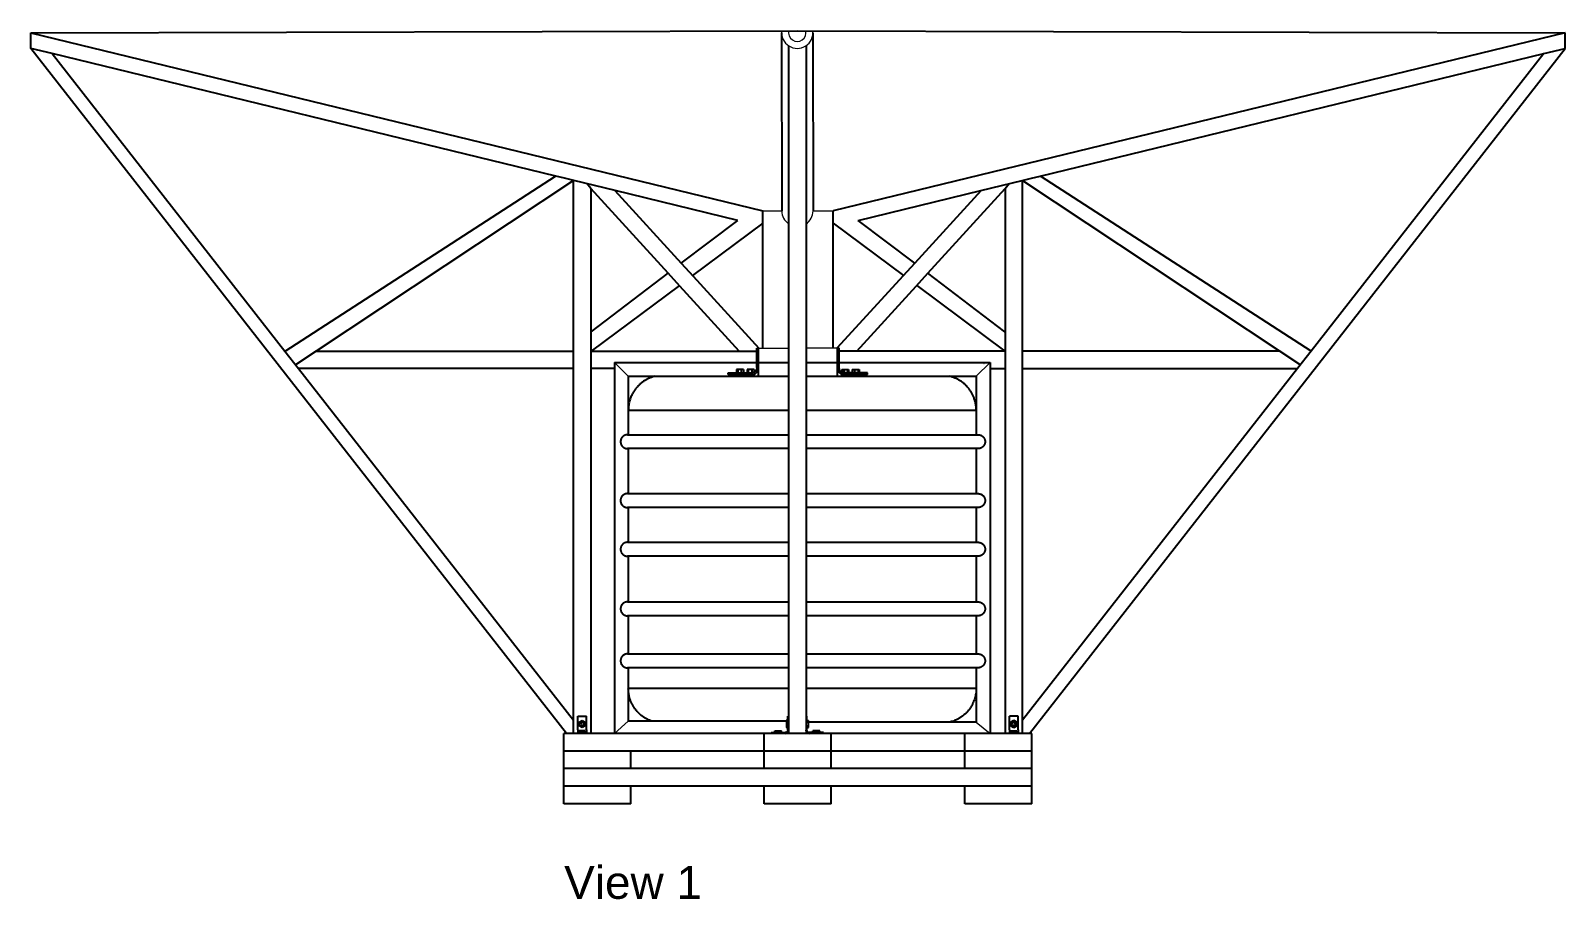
# Model space of a CAD drawing. Header units: millimetres. Extents: x 3.1 to 23.9, y 2.6 to 13.
# Drawn here: x 14.285 to 18.696, y 9.027 to 11.525 of the extents above; entities that cross this region are included whole.
import ezdxf

# ---------------------------------------------------------------- set-up
doc = ezdxf.new("R2010")
doc.units = ezdxf.units.MM
doc.linetypes.add('Hidden', pattern=[4, 2, -2])
doc.layers.get('0').update_dxf_attribs({"lineweight": 20})
doc.layers.add('0.2', color=6, linetype='Continuous', lineweight=15)
doc.layers.add('0.3', color=4, linetype='Continuous', lineweight=20)
doc.layers.add('Make2D$Hidden$Curves', color=3, linetype='Hidden')

msp = doc.modelspace()

# ---------------------------------------------------------------- linework, layer by layer
at = {"layer": '0.2', "lineweight": -3}
for p, q in [((15.8579, 9.5541), (15.8829, 9.5541)), ((15.8579, 9.5141), (15.8579, 9.5541)), ((15.8618, 9.5363), (15.8704, 9.5413)), ((15.8618, 9.5263), (15.8618, 9.5363)), ((15.8704, 9.5413), (15.8791, 9.5363)), ((15.8791, 9.5363), (15.8791, 9.5263)), ((15.8829, 9.5141), (15.8829, 9.5541)), ((16.461, 9.5413), (16.456, 9.5413)), ((16.461, 9.5363), (16.456, 9.5363)), ((16.461, 9.5141), (16.461, 9.5541)), ((16.461, 9.5541), (16.4635, 9.5541)), ((16.5159, 9.5541), (16.5134, 9.5541)), ((16.5159, 9.5141), (16.5159, 9.5541)), ((16.5159, 9.5413), (16.5208, 9.5413)), ((16.5159, 9.5363), (16.5208, 9.5363)), ((17.123, 9.5541), (17.098, 9.5541)), ((17.098, 9.5141), (17.098, 9.5541)), ((17.1105, 9.5413), (17.1018, 9.5363)), ((17.1018, 9.5363), (17.1018, 9.5263)), ((17.1191, 9.5363), (17.1105, 9.5413)), ((17.1191, 9.5263), (17.1191, 9.5363)), ((17.123, 9.5141), (17.123, 9.5541)), ((15.8172, 9.4536), (15.8172, 9.5041)), ((17.1622, 9.5041), (15.8172, 9.5041)), ((15.8579, 9.5141), (15.8579, 9.5066)), ((15.8579, 9.5044), (15.8579, 9.5066)), ((15.8579, 9.5066), (15.8829, 9.5066)), ((15.8704, 9.5213), (15.8618, 9.5263)), ((15.8618, 9.5066), (15.8618, 9.5116)), ((15.8704, 9.5116), (15.8618, 9.5116)), ((15.8654, 9.5066), (15.8654, 9.5116)), ((15.8791, 9.5263), (15.8704, 9.5213)), ((15.8704, 9.5066), (15.8704, 9.5116)), ((15.8791, 9.5116), (15.8704, 9.5116)), ((15.8754, 9.5116), (15.8754, 9.5066)), ((15.8791, 9.5066), (15.8791, 9.5116)), ((15.8829, 9.5141), (15.8829, 9.5066)), ((15.8829, 9.5066), (15.8829, 9.5041)), ((16.3934, 9.4536), (16.3934, 9.5041)), ((16.4135, 9.5041), (16.4135, 9.5066)), ((16.4135, 9.5066), (16.4535, 9.5066)), ((16.4234, 9.5115), (16.4284, 9.5115)), ((16.4234, 9.5066), (16.4234, 9.5115)), ((16.4284, 9.5066), (16.4284, 9.5115)), ((16.4284, 9.5115), (16.4384, 9.5115)), ((16.4384, 9.5066), (16.4384, 9.5115)), ((16.4384, 9.5115), (16.4434, 9.5115)), ((16.4434, 9.5066), (16.4434, 9.5115)), ((16.461, 9.5263), (16.456, 9.5263)), ((16.461, 9.5213), (16.456, 9.5213)), ((16.5159, 9.5263), (16.5208, 9.5263)), ((16.5159, 9.5213), (16.5208, 9.5213)), ((16.5634, 9.5066), (16.5234, 9.5066)), ((16.5335, 9.5066), (16.5335, 9.5115)), ((16.5385, 9.5115), (16.5335, 9.5115)), ((16.5385, 9.5066), (16.5385, 9.5115)), ((16.5485, 9.5115), (16.5385, 9.5115)), ((16.5485, 9.5066), (16.5485, 9.5115)), ((16.5535, 9.5115), (16.5485, 9.5115)), ((16.5535, 9.5066), (16.5535, 9.5115)), ((16.5634, 9.5041), (16.5634, 9.5066)), ((16.586, 9.4536), (16.586, 9.5041)), ((16.9695, 9.4536), (16.9695, 9.5041)), ((17.098, 9.5141), (17.098, 9.5066)), ((17.123, 9.5066), (17.098, 9.5066)), ((17.098, 9.5066), (17.098, 9.5041)), ((17.1018, 9.5263), (17.1105, 9.5213)), ((17.1018, 9.5066), (17.1018, 9.5116)), ((17.1018, 9.5116), (17.1105, 9.5116)), ((17.1055, 9.5116), (17.1055, 9.5066)), ((17.1105, 9.5213), (17.1191, 9.5263)), ((17.1105, 9.5116), (17.1191, 9.5116)), ((17.1105, 9.5066), (17.1105, 9.5116)), ((17.1155, 9.5066), (17.1155, 9.5116)), ((17.1191, 9.5066), (17.1191, 9.5116)), ((17.123, 9.5141), (17.123, 9.5066)), ((17.123, 9.5044), (17.123, 9.5066)), ((17.1622, 9.4536), (17.1622, 9.5041)), ((15.8172, 9.4031), (15.8172, 9.4536)), ((17.1622, 9.4536), (15.8172, 9.4536)), ((16.0099, 9.4031), (16.0099, 9.4536)), ((16.3934, 9.4031), (16.3934, 9.4536)), ((16.586, 9.4031), (16.586, 9.4536)), ((16.9695, 9.4031), (16.9695, 9.4536)), ((17.1622, 9.4031), (17.1622, 9.4536)), ((15.8172, 9.3525), (15.8172, 9.4031)), ((16.0099, 9.4031), (15.8172, 9.4031)), ((16.9696, 9.4031), (16.0099, 9.4031)), ((17.1622, 9.4031), (16.9695, 9.4031)), ((17.1622, 9.3525), (17.1622, 9.4031)), ((15.8172, 9.302), (15.8172, 9.3525)), ((16.0099, 9.3525), (15.8172, 9.3525)), ((16.0099, 9.302), (16.0099, 9.3525)), ((16.9695, 9.3525), (16.0099, 9.3525)), ((16.3934, 9.302), (16.3934, 9.3525)), ((16.586, 9.302), (16.586, 9.3525)), ((16.9695, 9.302), (16.9695, 9.3525)), ((17.1622, 9.3525), (16.9695, 9.3525)), ((17.1622, 9.302), (17.1622, 9.3525)), ((16.0099, 9.302), (15.8172, 9.302)), ((16.586, 9.302), (16.3934, 9.302)), ((17.1622, 9.302), (16.9695, 9.302))]:
    msp.add_line(p, q, dxfattribs=at)
at = {"layer": '0.2'}
for p, q in [((16.456, 9.5413), (16.456, 9.5213)), ((16.5208, 9.5413), (16.5208, 9.5213))]:
    msp.add_line(p, q, dxfattribs=at)
at = {"layer": '0.2', "lineweight": -3}
for points in [[(16.0028, 10.4338), (16.0028, 10.4338), (16.0028, 10.4338), (16.0028, 10.4338), (16.0029, 10.4338), (16.0031, 10.4338), (16.0038, 10.4338), (16.007, 10.4338), (16.0206, 10.4338), (16.4635, 10.4338)], [(16.5135, 10.4338), (16.9821, 10.4338), (16.9979, 10.4338), (17.0017, 10.4338), (17.0025, 10.4338), (17.0028, 10.4338), (17.0028, 10.4338), (17.0028, 10.4338), (17.0028, 10.4338), (17.0028, 10.4338)], [(16.4635, 9.6338), (16.0028, 9.6338)], [(17.0028, 9.6338), (16.5135, 9.6338)]]:
    msp.add_lwpolyline(points, dxfattribs=at)
at = {"layer": '0.2', "lineweight": -3, "extrusion": (0, 0, -1)}
for centre in [(-15.8704, 9.5313), (-17.1105, 9.5313)]:
    msp.add_circle(centre, 0.00501, dxfattribs=at)
for centre, start, end in [((-16.4535, 9.5141), 180, 270), ((-16.5234, 9.5141), 270, 360)]:
    msp.add_arc(centre, 0.0075, start, end, dxfattribs=at)
at = {"layer": '0.2', "lineweight": -3}
for centre, start, end in [((16.4535, 9.5141), 270, 0), ((16.5234, 9.5141), 180, 270)]:
    msp.add_arc(centre, 0.01, start, end, dxfattribs=at)
at = {"layer": '0.3', "lineweight": -3}
for p, q in [((14.2852, 11.5192), (16.4896, 11.525)), ((14.2852, 11.5192), (16.3897, 11.0068)), ((14.2852, 11.4742), (14.2852, 11.5192)), ((16.4434, 11.5192), (16.4437, 11.0068)), ((16.4896, 11.525), (18.6941, 11.5192)), ((16.5334, 11.5192), (16.5337, 11.0068)), ((18.6957, 11.5192), (16.5912, 11.0068)), ((18.6957, 11.4742), (18.6957, 11.5192)), ((15.8251, 9.5041), (14.2852, 11.4742)), ((14.347, 11.4591), (14.2852, 11.4742)), ((16.4635, 11.4818), (16.4635, 9.5041)), ((16.5135, 11.4818), (16.5135, 9.5041)), ((17.1557, 9.5041), (18.6957, 11.4742)), ((18.6339, 11.4591), (18.6957, 11.4742)), ((14.347, 11.4592), (14.3471, 11.459)), ((15.7943, 11.1068), (14.347, 11.4591)), ((14.3471, 11.459), (15.0159, 10.6034)), ((17.1866, 11.1068), (18.6339, 11.4591)), ((18.6338, 11.459), (17.965, 10.6034)), ((18.6339, 11.4592), (18.6338, 11.459)), ((15.8704, 11.1338), (15.8698, 11.1335)), ((17.1105, 11.1338), (17.1111, 11.1335)), ((15.0161, 10.6036), (15.7937, 11.1069)), ((15.8454, 11.0943), (15.1056, 10.6036)), ((15.8197, 11.1006), (15.7943, 11.1068)), ((15.8461, 11.0942), (15.8197, 11.1006)), ((15.8454, 9.5041), (15.8454, 11.0943)), ((15.9647, 11.0653), (15.8461, 11.0942)), ((15.8954, 11.0716), (15.8831, 11.0852)), ((16.1174, 10.8277), (15.8954, 11.0716)), ((15.8954, 11.0716), (15.8954, 10.6597)), ((16.8635, 10.8277), (17.0855, 11.0716)), ((17.0161, 11.0653), (17.1348, 11.0942)), ((17.0855, 11.0716), (17.0978, 11.0852)), ((17.0855, 11.0716), (17.0855, 10.6597)), ((17.1348, 11.0942), (17.1612, 11.1006)), ((17.1355, 11.0943), (17.8753, 10.6036)), ((17.1355, 9.5041), (17.1355, 11.0943)), ((17.1612, 11.1006), (17.1866, 11.1068)), ((17.9648, 10.6036), (17.1872, 11.1069)), ((15.9644, 11.0654), (16.155, 10.8563)), ((16.3175, 10.9794), (15.9647, 11.0653)), ((16.6633, 10.9794), (17.0161, 11.0653)), ((17.0165, 11.0654), (16.8258, 10.8563)), ((16.3897, 10.6127), (16.3897, 11.0068)), ((16.5912, 10.6127), (16.5912, 11.0068)), ((16.155, 10.8563), (16.3174, 10.9794)), ((16.3897, 10.9716), (16.1874, 10.8208)), ((16.5912, 10.9716), (16.7935, 10.8208)), ((16.8258, 10.8563), (16.6635, 10.9794)), ((16.155, 10.8563), (16.1889, 10.8192)), ((16.8258, 10.8563), (16.792, 10.8192)), ((15.8956, 10.6594), (16.1174, 10.8277)), ((16.1511, 10.7905), (16.1174, 10.8277)), ((16.1889, 10.8192), (16.3775, 10.6123)), ((16.792, 10.8192), (16.603, 10.6127)), ((16.8297, 10.7905), (16.8635, 10.8277)), ((17.0853, 10.6594), (16.8635, 10.8277)), ((16.1494, 10.7925), (15.8958, 10.6034)), ((16.3214, 10.6034), (16.1511, 10.7905)), ((16.6592, 10.6031), (16.8297, 10.7905)), ((16.8315, 10.7925), (17.0851, 10.6034)), ((15.8954, 10.6597), (15.8954, 10.5994)), ((15.8954, 10.6593), (15.8956, 10.6594)), ((17.0855, 10.6593), (17.0853, 10.6594)), ((17.0855, 10.6597), (17.0855, 10.5994)), ((15.0159, 10.6034), (15.0161, 10.6036)), ((15.0159, 10.6034), (15.055, 10.5534)), ((15.1056, 10.6036), (15.0465, 10.5642)), ((15.1052, 10.6034), (15.8454, 10.6034)), ((15.8954, 10.6034), (16.3721, 10.6034)), ((15.8954, 10.5994), (15.8954, 10.5965)), ((15.8954, 10.5965), (15.8954, 10.5786)), ((17.0807, 10.6034), (16.608, 10.6034)), ((17.0855, 10.6034), (17.0807, 10.6034)), ((17.0851, 10.5968), (17.0855, 10.5965)), ((17.0855, 10.5994), (17.0855, 10.5965)), ((17.0855, 10.5965), (17.0855, 10.5786)), ((17.8757, 10.6034), (17.1355, 10.6034)), ((17.8753, 10.6036), (17.9343, 10.5642)), ((17.965, 10.6034), (17.9259, 10.5534)), ((17.965, 10.6034), (17.9648, 10.6036)), ((15.055, 10.5534), (15.8456, 9.5419)), ((15.0552, 10.5534), (15.055, 10.5534)), ((15.8454, 10.5534), (15.0552, 10.5534)), ((15.8954, 10.5786), (15.8954, 9.5041)), ((15.9628, 10.5534), (15.8954, 10.5534)), ((17.0428, 10.5534), (17.0855, 10.5534)), ((17.0852, 10.5534), (17.0855, 10.5534)), ((17.0855, 10.5786), (17.0855, 9.5041)), ((17.9259, 10.5534), (17.1355, 9.5422)), ((17.1355, 10.5534), (17.9257, 10.5534)), ((17.9257, 10.5534), (17.9259, 10.5534))]:
    msp.add_line(p, q, dxfattribs=at)
at = {"layer": '0.3'}
for p, q in [((16.3897, 11.0068), (16.4437, 11.0068)), ((16.5337, 11.0068), (16.5912, 11.0068)), ((16.3721, 10.6123), (16.4635, 10.6125)), ((16.5135, 10.6126), (16.608, 10.6127)), ((16.0028, 10.5312), (15.9628, 10.5712)), ((17.0028, 10.5312), (17.0428, 10.5712)), ((16.0028, 9.5391), (15.9628, 9.5041)), ((17.0028, 9.5366), (17.0428, 9.5041))]:
    msp.add_line(p, q, dxfattribs=at)
at = {"layer": '0.3', "lineweight": -3}
for points in [[(16.3721, 10.5564), (16.3721, 10.6123)], [(16.3771, 10.5312), (16.3771, 10.6127)], [(16.603, 10.6127), (16.603, 10.5312)], [(16.608, 10.6127), (16.608, 10.5565)], [(15.9628, 10.5712), (15.9628, 9.5041)], [(15.9628, 10.5712), (16.3721, 10.5712)], [(16.2898, 10.5365), (16.2898, 10.5415)], [(16.2898, 10.5415), (16.3591, 10.5415)], [(16.3172, 10.5508), (16.314, 10.5508)], [(16.314, 10.5508), (16.314, 10.5415)], [(16.327, 10.5508), (16.3172, 10.5508)], [(16.3172, 10.5508), (16.3172, 10.5415)], [(16.327, 10.5508), (16.327, 10.5415)], [(16.3336, 10.5508), (16.327, 10.5508)], [(16.3336, 10.5508), (16.3336, 10.5415)], [(16.3477, 10.5508), (16.3445, 10.5508)], [(16.3445, 10.5508), (16.3445, 10.5415)], [(16.3575, 10.5508), (16.3477, 10.5508)], [(16.3477, 10.5508), (16.3477, 10.5415)], [(16.3575, 10.5508), (16.3575, 10.5415)], [(16.3641, 10.5508), (16.3575, 10.5508)], [(16.3721, 10.5565), (16.3721, 10.5561), (16.3721, 10.5558), (16.3721, 10.5555), (16.3721, 10.5551), (16.372, 10.5548), (16.372, 10.5544), (16.3719, 10.5541), (16.3719, 10.5537), (16.3718, 10.5534), (16.3718, 10.553), (16.3717, 10.5527), (16.3716, 10.5523), (16.3715, 10.552), (16.3714, 10.5516), (16.3713, 10.5513), (16.3712, 10.5509), (16.3711, 10.5506), (16.3709, 10.5503), (16.3708, 10.5499), (16.3707, 10.5496), (16.3705, 10.5492), (16.3703, 10.5489), (16.3702, 10.5486), (16.37, 10.5483), (16.3698, 10.5479), (16.3696, 10.5476), (16.3694, 10.5473), (16.3692, 10.547), (16.369, 10.5467), (16.3688, 10.5464), (16.3685, 10.5461), (16.3683, 10.5459), (16.3681, 10.5456), (16.3678, 10.5453), (16.3676, 10.5451), (16.3673, 10.5448), (16.367, 10.5446), (16.3668, 10.5444), (16.3665, 10.5441), (16.3662, 10.5439), (16.3659, 10.5437), (16.3657, 10.5435), (16.3654, 10.5433), (16.3651, 10.5431), (16.3648, 10.543), (16.3645, 10.5428), (16.3642, 10.5427), (16.3639, 10.5425), (16.3636, 10.5424), (16.3633, 10.5423), (16.363, 10.5422), (16.3627, 10.542), (16.3624, 10.542), (16.3621, 10.5419), (16.3618, 10.5418), (16.3615, 10.5417), (16.3612, 10.5417), (16.3609, 10.5416), (16.3606, 10.5416), (16.3603, 10.5415), (16.36, 10.5415), (16.3597, 10.5415), (16.3594, 10.5415), (16.3591, 10.5415)], [(16.3591, 10.5365), (16.3596, 10.5365), (16.3601, 10.5365), (16.3606, 10.5365), (16.3611, 10.5366), (16.3616, 10.5367), (16.3622, 10.5368), (16.3627, 10.5369), (16.3632, 10.537), (16.3635, 10.5371), (16.3637, 10.5372), (16.364, 10.5373), (16.3642, 10.5374), (16.3645, 10.5375), (16.3648, 10.5376), (16.365, 10.5377), (16.3653, 10.5378), (16.3655, 10.5379), (16.3658, 10.538), (16.366, 10.5381), (16.3663, 10.5383), (16.3665, 10.5384), (16.3668, 10.5385), (16.367, 10.5387), (16.3673, 10.5388), (16.3675, 10.539), (16.3678, 10.5392), (16.3683, 10.5395), (16.3688, 10.5398), (16.3692, 10.5402), (16.3697, 10.5406), (16.3701, 10.541), (16.3706, 10.5415), (16.371, 10.5419), (16.3714, 10.5424), (16.3718, 10.5429), (16.3722, 10.5434), (16.3726, 10.5439), (16.3729, 10.5444), (16.3733, 10.5449), (16.3736, 10.5455), (16.3771, 10.5519)], [(16.3641, 10.5508), (16.3641, 10.5426)], [(16.3771, 10.5712), (16.4636, 10.5712)], [(16.5136, 10.5712), (16.603, 10.5712)], [(16.621, 10.5365), (16.6205, 10.5365), (16.62, 10.5365), (16.6195, 10.5365), (16.619, 10.5366), (16.6185, 10.5367), (16.6179, 10.5368), (16.6174, 10.5369), (16.6169, 10.537), (16.6167, 10.5371), (16.6164, 10.5372), (16.6161, 10.5373), (16.6159, 10.5374), (16.6156, 10.5375), (16.6154, 10.5376), (16.6151, 10.5377), (16.6148, 10.5378), (16.6146, 10.5379), (16.6143, 10.538), (16.6141, 10.5381), (16.6138, 10.5383), (16.6136, 10.5384), (16.6133, 10.5385), (16.6131, 10.5387), (16.6128, 10.5388), (16.6126, 10.539), (16.6123, 10.5392), (16.6118, 10.5395), (16.6113, 10.5398), (16.6109, 10.5402), (16.6104, 10.5406), (16.61, 10.541), (16.6095, 10.5415), (16.6091, 10.5419), (16.6087, 10.5424), (16.6083, 10.5429), (16.6079, 10.5434), (16.6075, 10.5439), (16.6072, 10.5444), (16.6068, 10.5449), (16.6065, 10.5455), (16.603, 10.5519)], [(16.608, 10.5712), (17.0428, 10.5712)], [(16.608, 10.5565), (16.608, 10.5561), (16.608, 10.5558), (16.608, 10.5555), (16.608, 10.5551), (16.6081, 10.5548), (16.6081, 10.5544), (16.6082, 10.5541), (16.6082, 10.5537), (16.6083, 10.5534), (16.6083, 10.553), (16.6084, 10.5527), (16.6085, 10.5523), (16.6086, 10.552), (16.6087, 10.5516), (16.6088, 10.5513), (16.6089, 10.5509), (16.609, 10.5506), (16.6092, 10.5503), (16.6093, 10.5499), (16.6094, 10.5496), (16.6096, 10.5492), (16.6098, 10.5489), (16.6099, 10.5486), (16.6101, 10.5483), (16.6103, 10.5479), (16.6105, 10.5476), (16.6107, 10.5473), (16.6109, 10.547), (16.6111, 10.5467), (16.6113, 10.5464), (16.6116, 10.5461), (16.6118, 10.5459), (16.612, 10.5456), (16.6123, 10.5453), (16.6125, 10.5451), (16.6128, 10.5448), (16.6131, 10.5446), (16.6133, 10.5444), (16.6136, 10.5441), (16.6139, 10.5439), (16.6142, 10.5437), (16.6144, 10.5435), (16.6147, 10.5433), (16.615, 10.5431), (16.6153, 10.543), (16.6156, 10.5428), (16.6159, 10.5427), (16.6162, 10.5425), (16.6165, 10.5424), (16.6168, 10.5423), (16.6171, 10.5422), (16.6174, 10.542), (16.6177, 10.542), (16.618, 10.5419), (16.6183, 10.5418), (16.6186, 10.5417), (16.6189, 10.5417), (16.6192, 10.5416), (16.6195, 10.5416), (16.6198, 10.5415), (16.6201, 10.5415), (16.6204, 10.5415), (16.6207, 10.5415), (16.621, 10.5415)], [(16.616, 10.5508), (16.6226, 10.5508)], [(16.616, 10.5508), (16.616, 10.5426)], [(16.6903, 10.5415), (16.621, 10.5415)], [(16.6226, 10.5508), (16.6226, 10.5415)], [(16.6226, 10.5508), (16.6324, 10.5508)], [(16.6324, 10.5508), (16.6324, 10.5415)], [(16.6324, 10.5508), (16.6356, 10.5508)], [(16.6356, 10.5508), (16.6356, 10.5415)], [(16.6465, 10.5508), (16.6531, 10.5508)], [(16.6465, 10.5508), (16.6465, 10.5415)], [(16.6531, 10.5508), (16.6531, 10.5415)], [(16.6531, 10.5508), (16.6629, 10.5508)], [(16.6629, 10.5508), (16.6629, 10.5415)], [(16.6629, 10.5508), (16.6661, 10.5508)], [(16.6661, 10.5508), (16.6661, 10.5415)], [(16.6903, 10.5365), (16.6903, 10.5415)], [(17.0428, 10.5712), (17.0428, 9.5041)], [(16.0028, 10.5312), (16.0028, 10.3631)], [(16.0028, 10.5312), (16.4635, 10.5312)], [(16.0574, 10.5229), (16.0559, 10.5221), (16.0543, 10.5213), (16.0528, 10.5204), (16.0513, 10.5195), (16.0498, 10.5186), (16.0483, 10.5177), (16.0468, 10.5167), (16.0454, 10.5157), (16.0439, 10.5146), (16.0425, 10.5136), (16.0411, 10.5125), (16.0397, 10.5114), (16.0383, 10.5102), (16.037, 10.5091), (16.0356, 10.5079), (16.0343, 10.5067), (16.033, 10.5054), (16.0317, 10.5042), (16.0305, 10.5029), (16.0293, 10.5016), (16.0281, 10.5003), (16.0269, 10.4989), (16.0258, 10.4975), (16.0246, 10.4962), (16.0235, 10.4948), (16.0225, 10.4933), (16.0214, 10.4919), (16.0204, 10.4904), (16.0194, 10.489), (16.0184, 10.4875), (16.0175, 10.486), (16.0166, 10.4845), (16.0157, 10.483), (16.0149, 10.4814), (16.0141, 10.4799), (16.0133, 10.4783), (16.0118, 10.4752), (16.0104, 10.472), (16.0091, 10.4688), (16.008, 10.4656), (16.007, 10.4624), (16.0061, 10.4592), (16.0053, 10.4559), (16.0046, 10.4527), (16.0041, 10.4495), (16.0036, 10.4463), (16.0033, 10.4432), (16.003, 10.44), (16.0029, 10.4369), (16.0028, 10.4338)], [(16.0784, 10.5312), (16.0691, 10.528), (16.0675, 10.5274), (16.0658, 10.5267), (16.0641, 10.526), (16.0624, 10.5253), (16.0607, 10.5246), (16.0591, 10.5238), (16.0574, 10.5229)], [(16.2898, 10.5365), (16.3591, 10.5365)], [(16.314, 10.5339), (16.314, 10.5365)], [(16.3172, 10.534), (16.3172, 10.5365)], [(16.327, 10.5339), (16.327, 10.5365)], [(16.3336, 10.5339), (16.3336, 10.5365)], [(16.3445, 10.5339), (16.3445, 10.5365)], [(16.3477, 10.5339), (16.3477, 10.5365)], [(16.3575, 10.5339), (16.3575, 10.5365)], [(16.3641, 10.5339), (16.3641, 10.5373)], [(16.5135, 10.5312), (17.0028, 10.5312)], [(16.616, 10.5339), (16.616, 10.5373)], [(16.6903, 10.5365), (16.621, 10.5365)], [(16.6226, 10.5339), (16.6226, 10.5365)], [(16.6324, 10.5339), (16.6324, 10.5365)], [(16.6356, 10.5339), (16.6356, 10.5365)], [(16.6465, 10.5339), (16.6465, 10.5365)], [(16.6531, 10.5339), (16.6531, 10.5365)], [(16.6629, 10.534), (16.6629, 10.5365)], [(16.6661, 10.5339), (16.6661, 10.5365)], [(17.0028, 10.4338), (17.0028, 10.4357), (17.0028, 10.4376), (17.0027, 10.4395), (17.0025, 10.4414), (17.0024, 10.4433), (17.0022, 10.4453), (17.0019, 10.4472), (17.0017, 10.4492), (17.0013, 10.4511), (17.001, 10.4531), (17.0006, 10.455), (17.0001, 10.457), (16.9996, 10.459), (16.9991, 10.4609), (16.9985, 10.4629), (16.9979, 10.4649), (16.9972, 10.4668), (16.9965, 10.4688), (16.9958, 10.4707), (16.995, 10.4727), (16.9941, 10.4746), (16.9933, 10.4765), (16.9923, 10.4785), (16.9914, 10.4804), (16.9903, 10.4822), (16.9893, 10.4841), (16.9882, 10.486), (16.987, 10.4878), (16.9858, 10.4896), (16.9846, 10.4914), (16.9834, 10.4931), (16.982, 10.4949), (16.9807, 10.4966), (16.9793, 10.4983), (16.9779, 10.4999), (16.9764, 10.5015), (16.9749, 10.5031), (16.9734, 10.5047), (16.9718, 10.5062), (16.9702, 10.5077), (16.9686, 10.5092), (16.9669, 10.5106), (16.9653, 10.512), (16.9635, 10.5133), (16.9618, 10.5146), (16.96, 10.5159), (16.9582, 10.5171), (16.9564, 10.5183), (16.9546, 10.5194), (16.9527, 10.5205), (16.9509, 10.5215), (16.949, 10.5226), (16.9471, 10.5235), (16.9452, 10.5244), (16.9432, 10.5253), (16.9413, 10.5261), (16.9394, 10.5269), (16.9374, 10.5277), (16.9355, 10.5284), (16.9335, 10.529), (16.9315, 10.5296), (16.9296, 10.5302), (16.9276, 10.5307), (16.9256, 10.5312)], [(17.0028, 10.5312), (17.0028, 10.3631)], [(16.0004, 10.3631), (15.9998, 10.3631), (15.9992, 10.3631), (15.9986, 10.363), (15.9979, 10.363), (15.9973, 10.3629), (15.9967, 10.3628), (15.9961, 10.3626), (15.9955, 10.3625), (15.9949, 10.3623), (15.9943, 10.3621), (15.9937, 10.3619), (15.993, 10.3617), (15.9924, 10.3614), (15.9918, 10.3612), (15.9912, 10.3609), (15.9906, 10.3606), (15.9901, 10.3602), (15.9895, 10.3599), (15.9889, 10.3595), (15.9884, 10.3591), (15.9878, 10.3587), (15.9873, 10.3582), (15.9868, 10.3578), (15.9863, 10.3573), (15.9858, 10.3568), (15.9854, 10.3563), (15.9849, 10.3558), (15.9847, 10.3555), (15.9845, 10.3552), (15.9841, 10.3547), (15.9837, 10.3541), (15.9833, 10.3535), (15.983, 10.3529), (15.9827, 10.3524), (15.9824, 10.3518), (15.9821, 10.3511), (15.9818, 10.3505), (15.9816, 10.3499), (15.9814, 10.3493), (15.9812, 10.3487), (15.981, 10.348), (15.9809, 10.3474), (15.9808, 10.3468), (15.9807, 10.3462), (15.9806, 10.3456), (15.9805, 10.345), (15.9804, 10.3444), (15.9804, 10.3437), (15.9804, 10.3431)], [(15.9804, 10.3431), (15.9804, 10.3425), (15.9804, 10.3418), (15.9805, 10.3412), (15.9806, 10.3406), (15.9807, 10.34), (15.9808, 10.3394), (15.9809, 10.3388), (15.981, 10.3382), (15.9812, 10.3375), (15.9814, 10.3369), (15.9816, 10.3363), (15.9818, 10.3357), (15.9821, 10.3351), (15.9824, 10.3344), (15.9827, 10.3339), (15.983, 10.3333), (15.9833, 10.3327), (15.9837, 10.3321), (15.9841, 10.3315), (15.9845, 10.331), (15.9847, 10.3307), (15.9849, 10.3304), (15.9854, 10.3299), (15.9858, 10.3294), (15.9863, 10.3289), (15.9868, 10.3284), (15.9873, 10.328), (15.9878, 10.3276), (15.9884, 10.3271), (15.9889, 10.3267), (15.9895, 10.3263), (15.9901, 10.326), (15.9906, 10.3257), (15.9912, 10.3253), (15.9918, 10.325), (15.9924, 10.3248), (15.993, 10.3245), (15.9937, 10.3243), (15.9943, 10.3241), (15.9949, 10.3239), (15.9955, 10.3237), (15.9961, 10.3236), (15.9967, 10.3234), (15.9973, 10.3233), (15.9979, 10.3233), (15.9986, 10.3232), (15.9992, 10.3231), (15.9998, 10.3231), (16.0004, 10.3231)], [(16.0004, 10.3631), (16.4635, 10.3631)], [(16.4635, 10.3231), (16.0004, 10.3231)], [(16.0028, 10.3231), (16.0028, 10.1938)], [(16.5135, 10.3631), (17.0081, 10.3631)], [(17.0081, 10.3231), (16.5135, 10.3231)], [(17.0028, 10.3231), (17.0028, 10.1938)], [(17.0081, 10.3631), (17.0087, 10.3631), (17.0093, 10.3631), (17.0099, 10.363), (17.0106, 10.363), (17.0112, 10.3629), (17.0118, 10.3628), (17.0124, 10.3626), (17.013, 10.3625), (17.0136, 10.3623), (17.0142, 10.3621), (17.0149, 10.3619), (17.0155, 10.3617), (17.0161, 10.3614), (17.0167, 10.3612), (17.0173, 10.3609), (17.0179, 10.3606), (17.0184, 10.3602), (17.019, 10.3599), (17.0196, 10.3595), (17.0201, 10.3591), (17.0207, 10.3587), (17.0212, 10.3582), (17.0217, 10.3578), (17.0222, 10.3573), (17.0227, 10.3568), (17.0231, 10.3563), (17.0236, 10.3558), (17.0238, 10.3555), (17.024, 10.3552), (17.0244, 10.3547), (17.0248, 10.3541), (17.0252, 10.3535), (17.0255, 10.3529), (17.0258, 10.3524), (17.0261, 10.3518), (17.0264, 10.3511), (17.0267, 10.3505), (17.0269, 10.3499), (17.0271, 10.3493), (17.0273, 10.3487), (17.0275, 10.348), (17.0276, 10.3474), (17.0277, 10.3468), (17.0279, 10.3462), (17.0279, 10.3456), (17.028, 10.345), (17.0281, 10.3444), (17.0281, 10.3437), (17.0281, 10.3431)], [(17.0281, 10.3431), (17.0281, 10.3425), (17.0281, 10.3418), (17.028, 10.3412), (17.0279, 10.3406), (17.0279, 10.34), (17.0277, 10.3394), (17.0276, 10.3388), (17.0275, 10.3382), (17.0273, 10.3375), (17.0271, 10.3369), (17.0269, 10.3363), (17.0267, 10.3357), (17.0264, 10.3351), (17.0261, 10.3344), (17.0258, 10.3339), (17.0255, 10.3333), (17.0252, 10.3327), (17.0248, 10.3321), (17.0244, 10.3315), (17.024, 10.331), (17.0238, 10.3307), (17.0236, 10.3304), (17.0231, 10.3299), (17.0227, 10.3294), (17.0222, 10.3289), (17.0217, 10.3284), (17.0212, 10.328), (17.0207, 10.3276), (17.0201, 10.3271), (17.0196, 10.3267), (17.019, 10.3263), (17.0184, 10.326), (17.0179, 10.3257), (17.0173, 10.3253), (17.0167, 10.325), (17.0161, 10.3248), (17.0155, 10.3245), (17.0149, 10.3243), (17.0142, 10.3241), (17.0136, 10.3239), (17.013, 10.3237), (17.0124, 10.3236), (17.0118, 10.3234), (17.0112, 10.3233), (17.0106, 10.3233), (17.0099, 10.3232), (17.0093, 10.3231), (17.0087, 10.3231), (17.0081, 10.3231)], [(16.0002, 10.1938), (15.9996, 10.1938), (15.999, 10.1937), (15.9984, 10.1937), (15.9978, 10.1936), (15.9972, 10.1936), (15.9966, 10.1934), (15.9959, 10.1933), (15.9953, 10.1932), (15.9947, 10.193), (15.9941, 10.1928), (15.9935, 10.1926), (15.9929, 10.1924), (15.9923, 10.1921), (15.9917, 10.1919), (15.9911, 10.1916), (15.9905, 10.1912), (15.9899, 10.1909), (15.9893, 10.1905), (15.9888, 10.1902), (15.9882, 10.1898), (15.9877, 10.1893), (15.9871, 10.1889), (15.9866, 10.1884), (15.9861, 10.188), (15.9857, 10.1875), (15.9852, 10.187), (15.9848, 10.1864), (15.9845, 10.1862), (15.9843, 10.1859), (15.9839, 10.1854), (15.9835, 10.1848), (15.9832, 10.1842), (15.9828, 10.1836), (15.9825, 10.183), (15.9822, 10.1824), (15.9819, 10.1818), (15.9817, 10.1812), (15.9814, 10.1806), (15.9812, 10.18), (15.981, 10.1794), (15.9809, 10.1787), (15.9807, 10.1781), (15.9806, 10.1775), (15.9805, 10.1769), (15.9804, 10.1763), (15.9803, 10.1757), (15.9803, 10.175), (15.9802, 10.1744), (15.9802, 10.1738)], [(16.0002, 10.1938), (16.4635, 10.1938)], [(16.5135, 10.1938), (17.0081, 10.1938)], [(17.0081, 10.1938), (17.0087, 10.1938), (17.0093, 10.1937), (17.0099, 10.1937), (17.0106, 10.1936), (17.0112, 10.1936), (17.0118, 10.1934), (17.0124, 10.1933), (17.013, 10.1932), (17.0136, 10.193), (17.0142, 10.1928), (17.0149, 10.1926), (17.0155, 10.1924), (17.0161, 10.1921), (17.0167, 10.1919), (17.0173, 10.1916), (17.0179, 10.1912), (17.0184, 10.1909), (17.019, 10.1905), (17.0196, 10.1902), (17.0201, 10.1898), (17.0207, 10.1893), (17.0212, 10.1889), (17.0217, 10.1884), (17.0222, 10.188), (17.0227, 10.1875), (17.0231, 10.187), (17.0236, 10.1864), (17.0238, 10.1862), (17.024, 10.1859), (17.0244, 10.1854), (17.0248, 10.1848), (17.0252, 10.1842), (17.0255, 10.1836), (17.0258, 10.183), (17.0261, 10.1824), (17.0264, 10.1818), (17.0267, 10.1812), (17.0269, 10.1806), (17.0271, 10.18), (17.0273, 10.1794), (17.0275, 10.1787), (17.0276, 10.1781), (17.0277, 10.1775), (17.0279, 10.1769), (17.0279, 10.1763), (17.028, 10.1757), (17.0281, 10.175), (17.0281, 10.1744), (17.0281, 10.1738)], [(15.9802, 10.1738), (15.9802, 10.1732), (15.9803, 10.1725), (15.9803, 10.1719), (15.9804, 10.1713), (15.9805, 10.1707), (15.9806, 10.1701), (15.9807, 10.1695), (15.9809, 10.1689), (15.981, 10.1682), (15.9812, 10.1676), (15.9814, 10.167), (15.9817, 10.1664), (15.9819, 10.1657), (15.9822, 10.1651), (15.9825, 10.1645), (15.9828, 10.164), (15.9832, 10.1634), (15.9835, 10.1628), (15.9839, 10.1622), (15.9843, 10.1617), (15.9845, 10.1614), (15.9848, 10.1611), (15.9852, 10.1606), (15.9857, 10.1601), (15.9861, 10.1596), (15.9866, 10.1591), (15.9871, 10.1587), (15.9877, 10.1582), (15.9882, 10.1578), (15.9888, 10.1574), (15.9893, 10.157), (15.9899, 10.1567), (15.9905, 10.1563), (15.9911, 10.156), (15.9917, 10.1557), (15.9923, 10.1554), (15.9929, 10.1552), (15.9935, 10.155), (15.9941, 10.1548), (15.9947, 10.1546), (15.9953, 10.1544), (15.9959, 10.1543), (15.9966, 10.1541), (15.9972, 10.154), (15.9978, 10.1539), (15.9984, 10.1539), (15.999, 10.1538), (15.9996, 10.1538), (16.0002, 10.1538)], [(16.4635, 10.1538), (16.0002, 10.1538)], [(16.0028, 10.1538), (16.0028, 10.054)], [(17.0081, 10.1538), (16.5135, 10.1538)], [(17.0028, 10.1538), (17.0028, 10.054)], [(17.0281, 10.1738), (17.0281, 10.1732), (17.0281, 10.1725), (17.028, 10.1719), (17.0279, 10.1713), (17.0279, 10.1707), (17.0277, 10.1701), (17.0276, 10.1695), (17.0275, 10.1689), (17.0273, 10.1682), (17.0271, 10.1676), (17.0269, 10.167), (17.0267, 10.1664), (17.0264, 10.1657), (17.0261, 10.1651), (17.0258, 10.1645), (17.0255, 10.164), (17.0252, 10.1634), (17.0248, 10.1628), (17.0244, 10.1622), (17.024, 10.1617), (17.0238, 10.1614), (17.0236, 10.1611), (17.0231, 10.1606), (17.0227, 10.1601), (17.0222, 10.1596), (17.0217, 10.1591), (17.0212, 10.1587), (17.0207, 10.1582), (17.0201, 10.1578), (17.0196, 10.1574), (17.019, 10.157), (17.0184, 10.1567), (17.0179, 10.1563), (17.0173, 10.156), (17.0167, 10.1557), (17.0161, 10.1554), (17.0155, 10.1552), (17.0149, 10.155), (17.0142, 10.1548), (17.0136, 10.1546), (17.013, 10.1544), (17.0124, 10.1543), (17.0118, 10.1541), (17.0112, 10.154), (17.0106, 10.1539), (17.0099, 10.1539), (17.0093, 10.1538), (17.0087, 10.1538), (17.0081, 10.1538)], [(16.0004, 10.0538), (15.9998, 10.0538), (15.9992, 10.0538), (15.9986, 10.0538), (15.9979, 10.0537), (15.9973, 10.0536), (15.9967, 10.0535), (15.9961, 10.0534), (15.9955, 10.0532), (15.9949, 10.0531), (15.9943, 10.0529), (15.9937, 10.0527), (15.993, 10.0524), (15.9924, 10.0522), (15.9918, 10.0519), (15.9912, 10.0516), (15.9906, 10.0513), (15.9901, 10.051), (15.9895, 10.0506), (15.9889, 10.0502), (15.9884, 10.0498), (15.9878, 10.0494), (15.9873, 10.049), (15.9868, 10.0485), (15.9863, 10.048), (15.9858, 10.0475), (15.9854, 10.047), (15.9849, 10.0465), (15.9847, 10.0462), (15.9845, 10.0459), (15.9841, 10.0454), (15.9837, 10.0449), (15.9833, 10.0443), (15.983, 10.0437), (15.9827, 10.0431), (15.9824, 10.0425), (15.9821, 10.0419), (15.9818, 10.0413), (15.9816, 10.0407), (15.9814, 10.04), (15.9812, 10.0394), (15.981, 10.0388), (15.9809, 10.0382), (15.9808, 10.0376), (15.9807, 10.037), (15.9806, 10.0363), (15.9805, 10.0357), (15.9804, 10.0351), (15.9804, 10.0345), (15.9804, 10.0338)], [(15.9804, 10.0338), (15.9804, 10.0332), (15.9804, 10.0326), (15.9805, 10.032), (15.9806, 10.0313), (15.9807, 10.0307), (15.9808, 10.0301), (15.9809, 10.0295), (15.981, 10.0289), (15.9812, 10.0283), (15.9814, 10.0276), (15.9816, 10.027), (15.9818, 10.0264), (15.9821, 10.0258), (15.9824, 10.0252), (15.9827, 10.0246), (15.983, 10.024), (15.9833, 10.0234), (15.9837, 10.0228), (15.9841, 10.0223), (15.9845, 10.0217), (15.9847, 10.0215), (15.9849, 10.0212), (15.9854, 10.0207), (15.9858, 10.0202), (15.9863, 10.0197), (15.9868, 10.0192), (15.9873, 10.0187), (15.9878, 10.0183), (15.9884, 10.0179), (15.9889, 10.0175), (15.9895, 10.0171), (15.9901, 10.0167), (15.9906, 10.0164), (15.9912, 10.0161), (15.9918, 10.0158), (15.9924, 10.0155), (15.993, 10.0152), (15.9937, 10.015), (15.9943, 10.0148), (15.9949, 10.0146), (15.9955, 10.0145), (15.9961, 10.0143), (15.9967, 10.0142), (15.9973, 10.0141), (15.9979, 10.014), (15.9986, 10.0139), (15.9992, 10.0139), (15.9998, 10.0139), (16.0004, 10.0138)], [(16.0004, 10.0538), (16.4635, 10.0538)], [(16.4635, 10.0138), (16.0004, 10.0138)], [(16.0028, 10.0138), (16.0028, 9.8825)], [(16.5135, 10.0538), (17.0084, 10.0538)], [(17.0081, 10.0138), (16.5135, 10.0138)], [(17.0028, 10.0138), (17.0028, 9.8825)], [(17.0081, 10.0538), (17.0087, 10.0538), (17.0093, 10.0538), (17.0099, 10.0538), (17.0106, 10.0537), (17.0112, 10.0536), (17.0118, 10.0535), (17.0124, 10.0534), (17.013, 10.0532), (17.0136, 10.0531), (17.0142, 10.0529), (17.0149, 10.0527), (17.0155, 10.0524), (17.0161, 10.0522), (17.0167, 10.0519), (17.0173, 10.0516), (17.0179, 10.0513), (17.0184, 10.051), (17.019, 10.0506), (17.0196, 10.0502), (17.0201, 10.0498), (17.0207, 10.0494), (17.0212, 10.049), (17.0217, 10.0485), (17.0222, 10.048), (17.0227, 10.0475), (17.0231, 10.047), (17.0236, 10.0465), (17.0238, 10.0462), (17.024, 10.0459), (17.0244, 10.0454), (17.0248, 10.0449), (17.0252, 10.0443), (17.0255, 10.0437), (17.0258, 10.0431), (17.0261, 10.0425), (17.0264, 10.0419), (17.0267, 10.0413), (17.0269, 10.0407), (17.0271, 10.04), (17.0273, 10.0394), (17.0275, 10.0388), (17.0276, 10.0382), (17.0277, 10.0376), (17.0279, 10.037), (17.0279, 10.0363), (17.028, 10.0357), (17.0281, 10.0351), (17.0281, 10.0345), (17.0281, 10.0338)], [(17.0281, 10.0338), (17.0281, 10.0332), (17.0281, 10.0326), (17.028, 10.032), (17.0279, 10.0313), (17.0279, 10.0307), (17.0277, 10.0301), (17.0276, 10.0295), (17.0275, 10.0289), (17.0273, 10.0283), (17.0271, 10.0276), (17.0269, 10.027), (17.0267, 10.0264), (17.0264, 10.0258), (17.0261, 10.0252), (17.0258, 10.0246), (17.0255, 10.024), (17.0252, 10.0234), (17.0248, 10.0228), (17.0244, 10.0223), (17.024, 10.0217), (17.0238, 10.0215), (17.0236, 10.0212), (17.0231, 10.0207), (17.0227, 10.0202), (17.0222, 10.0197), (17.0217, 10.0192), (17.0212, 10.0187), (17.0207, 10.0183), (17.0201, 10.0179), (17.0196, 10.0175), (17.019, 10.0171), (17.0184, 10.0167), (17.0179, 10.0164), (17.0173, 10.0161), (17.0167, 10.0158), (17.0161, 10.0155), (17.0155, 10.0152), (17.0149, 10.015), (17.0142, 10.0148), (17.0136, 10.0146), (17.013, 10.0145), (17.0124, 10.0143), (17.0118, 10.0142), (17.0112, 10.0141), (17.0106, 10.014), (17.0099, 10.0139), (17.0093, 10.0139), (17.0087, 10.0139), (17.0081, 10.0138)], [(16.0004, 9.8825), (15.9998, 9.8825), (15.9992, 9.8824), (15.9986, 9.8824), (15.9979, 9.8823), (15.9973, 9.8822), (15.9967, 9.8821), (15.9961, 9.882), (15.9955, 9.8819), (15.9949, 9.8817), (15.9943, 9.8815), (15.9937, 9.8813), (15.993, 9.8811), (15.9924, 9.8808), (15.9918, 9.8805), (15.9912, 9.8802), (15.9906, 9.8799), (15.9901, 9.8796), (15.9895, 9.8792), (15.9889, 9.8788), (15.9884, 9.8784), (15.9878, 9.878), (15.9873, 9.8776), (15.9868, 9.8771), (15.9863, 9.8766), (15.9858, 9.8762), (15.9854, 9.8756), (15.9849, 9.8751), (15.9847, 9.8748), (15.9845, 9.8746), (15.9841, 9.874), (15.9837, 9.8735), (15.9833, 9.8729), (15.983, 9.8723), (15.9827, 9.8717), (15.9824, 9.8711), (15.9821, 9.8705), (15.9818, 9.8699), (15.9816, 9.8693), (15.9814, 9.8687), (15.9812, 9.868), (15.981, 9.8674), (15.9809, 9.8668), (15.9808, 9.8662), (15.9807, 9.8656), (15.9806, 9.865), (15.9805, 9.8643), (15.9804, 9.8637), (15.9804, 9.8631), (15.9804, 9.8625)], [(16.0004, 9.8825), (16.4635, 9.8825)], [(16.5135, 9.8825), (17.0081, 9.8825)], [(17.0081, 9.8825), (17.0087, 9.8825), (17.0093, 9.8824), (17.0099, 9.8824), (17.0106, 9.8823), (17.0112, 9.8822), (17.0118, 9.8821), (17.0124, 9.882), (17.013, 9.8819), (17.0136, 9.8817), (17.0142, 9.8815), (17.0149, 9.8813), (17.0155, 9.8811), (17.0161, 9.8808), (17.0167, 9.8805), (17.0173, 9.8802), (17.0179, 9.8799), (17.0184, 9.8796), (17.019, 9.8792), (17.0196, 9.8788), (17.0201, 9.8784), (17.0207, 9.878), (17.0212, 9.8776), (17.0217, 9.8771), (17.0222, 9.8766), (17.0227, 9.8762), (17.0231, 9.8756), (17.0236, 9.8751), (17.0238, 9.8748), (17.024, 9.8746), (17.0244, 9.874), (17.0248, 9.8735), (17.0252, 9.8729), (17.0255, 9.8723), (17.0258, 9.8717), (17.0261, 9.8711), (17.0264, 9.8705), (17.0267, 9.8699), (17.0269, 9.8693), (17.0271, 9.8687), (17.0273, 9.868), (17.0275, 9.8674), (17.0276, 9.8668), (17.0277, 9.8662), (17.0279, 9.8656), (17.0279, 9.865), (17.028, 9.8643), (17.0281, 9.8637), (17.0281, 9.8631), (17.0281, 9.8625)], [(15.9804, 9.8625), (15.9804, 9.8618), (15.9804, 9.8612), (15.9805, 9.8606), (15.9806, 9.86), (15.9807, 9.8593), (15.9808, 9.8587), (15.9809, 9.8581), (15.981, 9.8575), (15.9812, 9.8569), (15.9814, 9.8563), (15.9816, 9.8556), (15.9818, 9.855), (15.9821, 9.8544), (15.9824, 9.8538), (15.9827, 9.8532), (15.983, 9.8526), (15.9833, 9.852), (15.9837, 9.8515), (15.9841, 9.8509), (15.9845, 9.8504), (15.9847, 9.8501), (15.9849, 9.8498), (15.9854, 9.8493), (15.9858, 9.8488), (15.9863, 9.8483), (15.9868, 9.8478), (15.9873, 9.8473), (15.9878, 9.8469), (15.9884, 9.8465), (15.9889, 9.8461), (15.9895, 9.8457), (15.9901, 9.8453), (15.9906, 9.845), (15.9912, 9.8447), (15.9918, 9.8444), (15.9924, 9.8441), (15.993, 9.8439), (15.9937, 9.8436), (15.9943, 9.8434), (15.9949, 9.8432), (15.9955, 9.8431), (15.9961, 9.8429), (15.9967, 9.8428), (15.9973, 9.8427), (15.9979, 9.8426), (15.9986, 9.8425), (15.9992, 9.8425), (15.9998, 9.8425), (16.0004, 9.8425)], [(16.4635, 9.8425), (16.0004, 9.8425)], [(16.0028, 9.8426), (16.0028, 9.733)], [(17.0081, 9.8425), (16.5135, 9.8425)], [(17.0028, 9.8426), (17.0028, 9.733)], [(17.0281, 9.8625), (17.0281, 9.8618), (17.0281, 9.8612), (17.028, 9.8606), (17.0279, 9.86), (17.0279, 9.8593), (17.0277, 9.8587), (17.0276, 9.8581), (17.0275, 9.8575), (17.0273, 9.8569), (17.0271, 9.8563), (17.0269, 9.8556), (17.0267, 9.855), (17.0264, 9.8544), (17.0261, 9.8538), (17.0258, 9.8532), (17.0255, 9.8526), (17.0252, 9.852), (17.0248, 9.8515), (17.0244, 9.8509), (17.024, 9.8504), (17.0238, 9.8501), (17.0236, 9.8498), (17.0231, 9.8493), (17.0227, 9.8488), (17.0222, 9.8483), (17.0217, 9.8478), (17.0212, 9.8473), (17.0207, 9.8469), (17.0201, 9.8465), (17.0196, 9.8461), (17.019, 9.8457), (17.0184, 9.8453), (17.0179, 9.845), (17.0173, 9.8447), (17.0167, 9.8444), (17.0161, 9.8441), (17.0155, 9.8439), (17.0149, 9.8436), (17.0142, 9.8434), (17.0136, 9.8432), (17.013, 9.8431), (17.0124, 9.8429), (17.0118, 9.8428), (17.0112, 9.8427), (17.0106, 9.8426), (17.0099, 9.8425), (17.0093, 9.8425), (17.0087, 9.8425), (17.0081, 9.8425)], [(16.0004, 9.733), (15.9998, 9.733), (15.9992, 9.7329), (15.9986, 9.7329), (15.9979, 9.7328), (15.9973, 9.7327), (15.9967, 9.7326), (15.9961, 9.7325), (15.9955, 9.7324), (15.9949, 9.7322), (15.9943, 9.732), (15.9937, 9.7318), (15.993, 9.7316), (15.9924, 9.7313), (15.9918, 9.7311), (15.9912, 9.7308), (15.9906, 9.7304), (15.9901, 9.7301), (15.9895, 9.7297), (15.9889, 9.7294), (15.9884, 9.729), (15.9878, 9.7285), (15.9873, 9.7281), (15.9868, 9.7276), (15.9863, 9.7272), (15.9858, 9.7267), (15.9854, 9.7262), (15.9849, 9.7256), (15.9847, 9.7254), (15.9845, 9.7251), (15.9841, 9.7246), (15.9837, 9.724), (15.9833, 9.7234), (15.983, 9.7228), (15.9827, 9.7222), (15.9824, 9.7216), (15.9821, 9.721), (15.9818, 9.7204), (15.9816, 9.7198), (15.9814, 9.7192), (15.9812, 9.7186), (15.981, 9.7179), (15.9809, 9.7173), (15.9808, 9.7167), (15.9807, 9.7161), (15.9806, 9.7155), (15.9805, 9.7149), (15.9804, 9.7142), (15.9804, 9.7136), (15.9804, 9.713)], [(15.9804, 9.713), (15.9804, 9.7124), (15.9804, 9.7117), (15.9805, 9.7111), (15.9806, 9.7105), (15.9807, 9.7099), (15.9808, 9.7093), (15.9809, 9.7086), (15.981, 9.7081), (15.9812, 9.7074), (15.9814, 9.7068), (15.9816, 9.7062), (15.9818, 9.7056), (15.9821, 9.7049), (15.9824, 9.7043), (15.9827, 9.7037), (15.983, 9.7032), (15.9833, 9.7026), (15.9837, 9.702), (15.9841, 9.7014), (15.9845, 9.7009), (15.9847, 9.7006), (15.9849, 9.7003), (15.9854, 9.6998), (15.9858, 9.6993), (15.9863, 9.6988), (15.9868, 9.6983), (15.9873, 9.6979), (15.9878, 9.6974), (15.9884, 9.697), (15.9889, 9.6966), (15.9895, 9.6962), (15.9901, 9.6959), (15.9906, 9.6955), (15.9912, 9.6952), (15.9918, 9.6949), (15.9924, 9.6946), (15.993, 9.6944), (15.9937, 9.6942), (15.9943, 9.694), (15.9949, 9.6938), (15.9955, 9.6936), (15.9961, 9.6935), (15.9967, 9.6933), (15.9973, 9.6932), (15.9979, 9.6931), (15.9986, 9.6931), (15.9992, 9.693), (15.9998, 9.693), (16.0004, 9.693)], [(16.0004, 9.733), (16.4635, 9.733)], [(16.5135, 9.733), (17.0081, 9.733)], [(17.0081, 9.733), (17.0087, 9.733), (17.0093, 9.7329), (17.0099, 9.7329), (17.0106, 9.7328), (17.0112, 9.7327), (17.0118, 9.7326), (17.0124, 9.7325), (17.013, 9.7324), (17.0136, 9.7322), (17.0142, 9.732), (17.0149, 9.7318), (17.0155, 9.7316), (17.0161, 9.7313), (17.0167, 9.7311), (17.0173, 9.7308), (17.0179, 9.7304), (17.0184, 9.7301), (17.019, 9.7297), (17.0196, 9.7294), (17.0201, 9.729), (17.0207, 9.7285), (17.0212, 9.7281), (17.0217, 9.7276), (17.0222, 9.7272), (17.0227, 9.7267), (17.0231, 9.7262), (17.0236, 9.7256), (17.0238, 9.7254), (17.024, 9.7251), (17.0244, 9.7246), (17.0248, 9.724), (17.0252, 9.7234), (17.0255, 9.7228), (17.0258, 9.7222), (17.0261, 9.7216), (17.0264, 9.721), (17.0267, 9.7204), (17.0269, 9.7198), (17.0271, 9.7192), (17.0273, 9.7186), (17.0275, 9.7179), (17.0276, 9.7173), (17.0277, 9.7167), (17.0279, 9.7161), (17.0279, 9.7155), (17.028, 9.7149), (17.0281, 9.7142), (17.0281, 9.7136), (17.0281, 9.713)], [(17.0281, 9.713), (17.0281, 9.7124), (17.0281, 9.7117), (17.028, 9.7111), (17.0279, 9.7105), (17.0279, 9.7099), (17.0277, 9.7093), (17.0276, 9.7086), (17.0275, 9.7081), (17.0273, 9.7074), (17.0271, 9.7068), (17.0269, 9.7062), (17.0267, 9.7056), (17.0264, 9.7049), (17.0261, 9.7043), (17.0258, 9.7037), (17.0255, 9.7032), (17.0252, 9.7026), (17.0248, 9.702), (17.0244, 9.7014), (17.024, 9.7009), (17.0238, 9.7006), (17.0236, 9.7003), (17.0231, 9.6998), (17.0227, 9.6993), (17.0222, 9.6988), (17.0217, 9.6983), (17.0212, 9.6979), (17.0207, 9.6974), (17.0201, 9.697), (17.0196, 9.6966), (17.019, 9.6962), (17.0184, 9.6959), (17.0179, 9.6955), (17.0173, 9.6952), (17.0167, 9.6949), (17.0161, 9.6946), (17.0155, 9.6944), (17.0149, 9.6942), (17.0142, 9.694), (17.0136, 9.6938), (17.013, 9.6936), (17.0124, 9.6935), (17.0118, 9.6933), (17.0112, 9.6932), (17.0106, 9.6931), (17.0099, 9.6931), (17.0093, 9.693), (17.0087, 9.693), (17.0081, 9.693)], [(16.4635, 9.693), (16.0004, 9.693)], [(16.0028, 9.693), (16.0028, 9.5391)], [(17.0081, 9.693), (16.5135, 9.693)], [(17.0028, 9.693), (17.0028, 9.5366)], [(16.0708, 9.5391), (16.069, 9.5397), (16.0672, 9.5404), (16.0654, 9.5411), (16.0636, 9.5419), (16.0618, 9.5426), (16.06, 9.5435), (16.0583, 9.5443), (16.0565, 9.5452), (16.0548, 9.5462), (16.053, 9.5471), (16.0513, 9.5481), (16.0496, 9.5492), (16.0479, 9.5503), (16.0462, 9.5514), (16.0446, 9.5525), (16.043, 9.5537), (16.0414, 9.555), (16.0398, 9.5562), (16.0382, 9.5575), (16.0367, 9.5588), (16.0352, 9.5602), (16.0337, 9.5616), (16.0323, 9.563), (16.0309, 9.5644), (16.0295, 9.5659), (16.0281, 9.5674), (16.0268, 9.5689), (16.0255, 9.5705), (16.0242, 9.572), (16.023, 9.5736), (16.0218, 9.5753), (16.0206, 9.5769), (16.0195, 9.5786), (16.0184, 9.5803), (16.0174, 9.5819), (16.0163, 9.5837), (16.0154, 9.5854), (16.0144, 9.5871), (16.0135, 9.5889), (16.0126, 9.5907), (16.0118, 9.5924), (16.011, 9.5942), (16.0103, 9.596), (16.0095, 9.5978), (16.0089, 9.5997), (16.0082, 9.6015), (16.0076, 9.6033), (16.007, 9.6051), (16.0065, 9.6069), (16.006, 9.6088), (16.0056, 9.6106), (16.0052, 9.6124), (16.0048, 9.6142), (16.0044, 9.6161), (16.0041, 9.6179), (16.0038, 9.6197), (16.0036, 9.6215), (16.0034, 9.6233), (16.0032, 9.6251), (16.0031, 9.6268), (16.003, 9.6286), (16.0029, 9.6304), (16.0028, 9.6338)], [(17.0028, 9.6338), (17.0028, 9.6308), (17.0026, 9.6277), (17.0024, 9.6245), (17.0021, 9.6214), (17.0016, 9.6182), (17.001, 9.615), (17.0004, 9.6117), (16.9996, 9.6085), (16.9987, 9.6053), (16.9977, 9.6021), (16.9965, 9.5989), (16.9953, 9.5957), (16.9939, 9.5925), (16.9924, 9.5894), (16.9916, 9.5878), (16.9908, 9.5863), (16.9899, 9.5847), (16.9891, 9.5832), (16.9882, 9.5817), (16.9872, 9.5802), (16.9863, 9.5787), (16.9853, 9.5772), (16.9843, 9.5758), (16.9832, 9.5743), (16.9821, 9.5729), (16.981, 9.5715), (16.9799, 9.5701), (16.9788, 9.5688), (16.9776, 9.5674), (16.9764, 9.5661), (16.9752, 9.5648), (16.9739, 9.5635), (16.9726, 9.5622), (16.9714, 9.561), (16.97, 9.5598), (16.9687, 9.5586), (16.9674, 9.5574), (16.966, 9.5563), (16.9646, 9.5552), (16.9632, 9.5541), (16.9617, 9.553), (16.9603, 9.552), (16.9588, 9.551), (16.9574, 9.55), (16.9559, 9.5491), (16.9544, 9.5481), (16.9529, 9.5473), (16.9513, 9.5464), (16.9498, 9.5455), (16.9482, 9.5447)], [(16.456, 9.5391), (16.0028, 9.5391)], [(17.0028, 9.5366), (16.5209, 9.5366)], [(16.9482, 9.5447), (16.9455, 9.5434), (16.9428, 9.5422), (16.94, 9.541), (16.9372, 9.5399), (16.9344, 9.539), (16.9316, 9.5381), (16.9288, 9.5373), (16.926, 9.5366)]]:
    msp.add_lwpolyline(points, dxfattribs=at)
at = {"layer": '0.3'}
for centre, radius, start, end in [((16.4884, 11.5192), 0.045, 172.762, 7.2459), ((16.4884, 11.5192), 0.025, 166.7667, 13.2478), ((16.4887, 11.0068), 0.045, 180, 235.9265), ((16.4887, 11.0068), 0.045, 303.4257, 0.0255)]:
    msp.add_arc(centre, radius, start, end, dxfattribs=at)
at = {"layer": 'Make2D$Hidden$Curves', "lineweight": -3}
for p, q in [((16.4634, 11.5192), (16.4634, 11.5192)), ((16.4637, 11.0068), (16.4635, 11.0068)), ((15.8957, 10.5534), (15.8954, 10.5534)), ((17.0254, 10.5677), (17.0243, 10.5677)), ((16.4384, 9.5067), (16.4384, 9.5066)), ((16.5385, 9.5067), (16.5385, 9.5066))]:
    msp.add_line(p, q, dxfattribs=at)

# ---------------------------------------------------------------- texts
at = {"insert": (15.8184, 9.123), "char_height": 0.094462, "attachment_point": 1}
msp.add_mtext_dynamic_manual_height_columns('{\\fArial|b0|i0|c0|p34;View 1}', width=1.042466, gutter_width=0.4723, heights=[0], dxfattribs=at)

doc.saveas('drawing.dxf')
